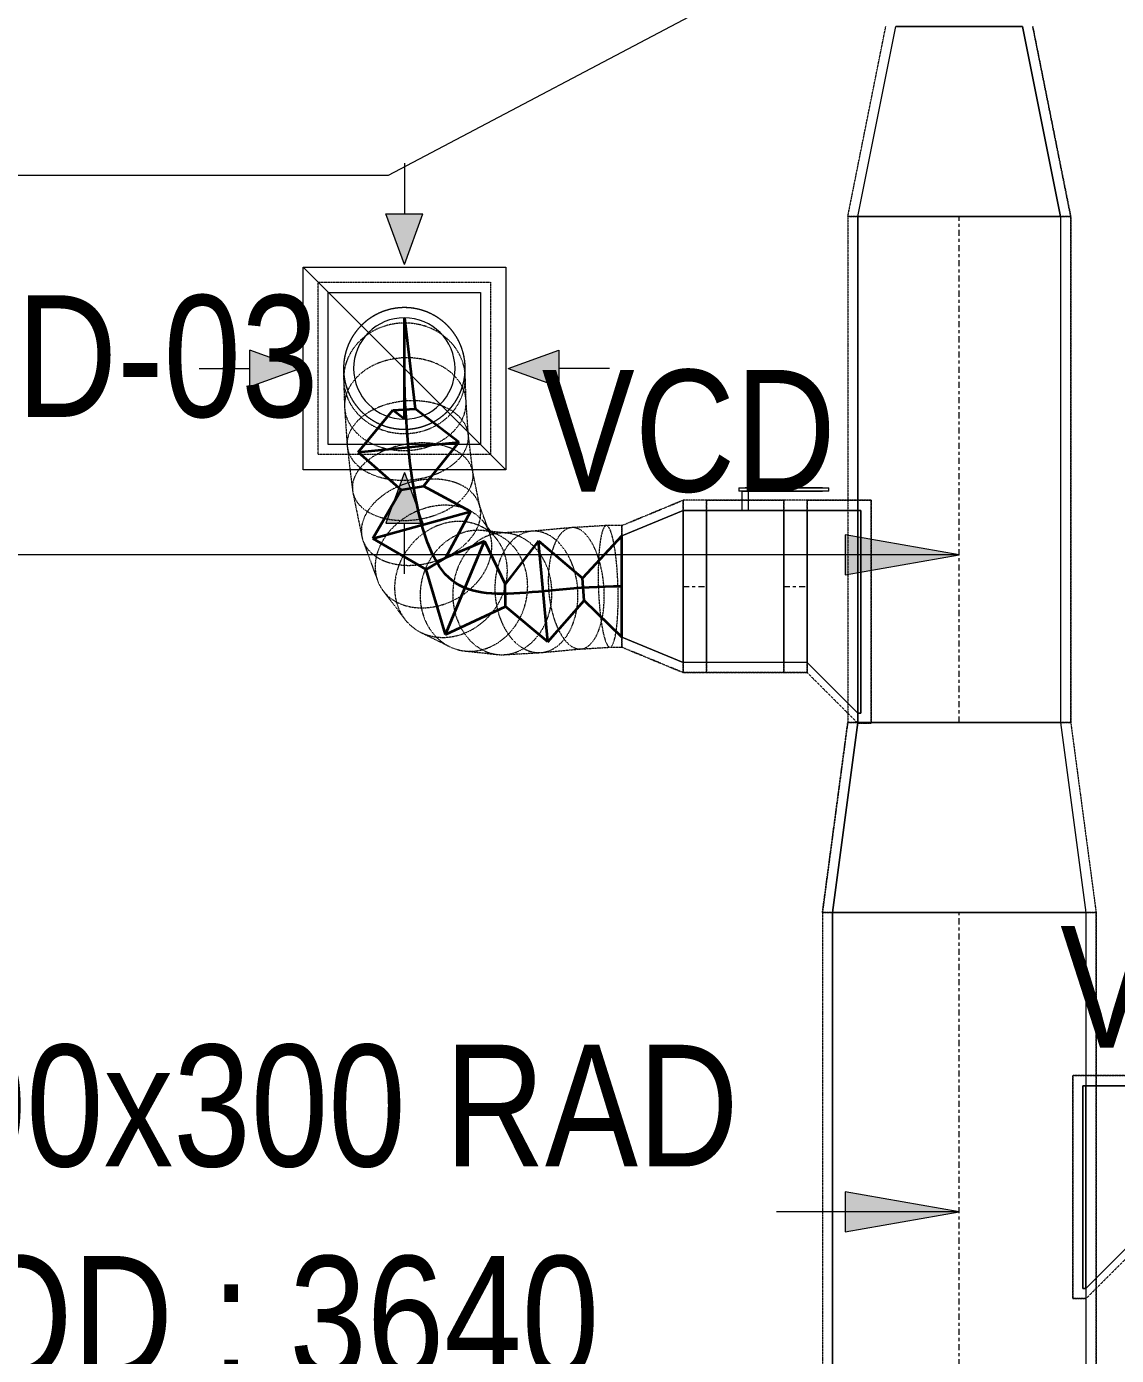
# Model space of a CAD drawing. Header units: inches. Extents: x -83664 to 20107, y -47222 to 19398.
# Drawn here: x -8122 to -5972, y -8171 to -5549 of the extents above; entities that cross this region are included whole.
import ezdxf

# ---------------------------------------------------------------- set-up
doc = ezdxf.new("R2010")
doc.units = ezdxf.units.IN
doc.header["$MEASUREMENT"] = 0
doc.linetypes.add('Center', pattern=[29.999999, 12, -6, 6, -6])
doc.linetypes.add('Hidden 0_50', pattern=[1.0584, 0.5292, -0.5292])
for name, color, linetype, lineweight in [('A-DETL-GENF', 7, 'Continuous', 9), ('G-ANNO-TEXT', 7, 'Continuous', 9), ('M-HVAC-CDFF', 7, 'Continuous', 9), ('M-HVAC-DUCT-CNTR', 7, 'Center', 9), ('M-HVAC-DUCT-IDEN', 7, 'Continuous', 18)]:
    doc.layers.add(name, color=color, linetype=linetype, lineweight=lineweight)
doc.layers.add('M-HVAC-DUCT', color=7, linetype='Continuous', lineweight=9, true_color=0xffe97f)
doc.layers.add('M-HVAC-DUCT-PATT', color=7, linetype='Continuous', lineweight=35, true_color=0x007f00)
doc.styles.add('Arial Narrow_21', font='ARIALN.TTF', dxfattribs={"height": 240})

# ---------------------------------------------------------------- blocks, each defined once
blk = doc.blocks.new('M_Rectangular Transition - Length - Standard-8295923-FIRST FLOOR AC CONDITIONING LAYOUT - PART A')
at = {"layer": 'M-HVAC-DUCT', "color": 6, "true_color": 0xff00ff}
for p, q in [((0, 200), (375, 250)), ((0, 200), (375, 250)), ((375, -250), (375, 250)), ((375, 250), (375, -250)), ((0, 200), (0, -200)), ((0, -200), (0, 200)), ((0, -200), (375, -250)), ((375, -250), (0, -200))]:
    blk.add_line(p, q, dxfattribs=at)
blk = doc.blocks.new('M_Rectangular Transition - Length - Standard-7486590-FIRST FLOOR AC CONDITIONING LAYOUT - PART A')
at = {"layer": 'M-HVAC-DUCT', "color": 6, "true_color": 0xff00ff}
for p, q in [((0, 200), (0, -200)), ((0, 200), (375, 125)), ((0, 200), (375, 125)), ((0, -200), (0, 200)), ((375, -125), (375, 125)), ((375, 125), (375, -125)), ((0, -200), (375, -125)), ((375, -125), (0, -200))]:
    blk.add_line(p, q, dxfattribs=at)
blk = doc.blocks.new('M_Rectangular Tap - Beveled - Standard-V65-FIRST FLOOR AC CONDITIONING LAYOUT - PART A')
at = {"layer": 'M-HVAC-DUCT', "color": 6, "true_color": 0xff00ff}
for p, q in [((0, 250), (-6.096, 250)), ((-6.096, -150), (-6.096, 250)), ((-6.096, 250), (-6.096, -150)), ((-6.096, 250), (0, 250)), ((100, 150), (0, 250)), ((100, 150), (0, 250)), ((100, 150), (100, -150)), ((100, -150), (100, 150)), ((-6.096, -150), (100, -150)), ((100, -150), (-6.096, -150))]:
    blk.add_line(p, q, dxfattribs=at)
blk = doc.blocks.new('GCE-AT-Return Air Rectangular Diffuser - 300X300-7590694-FIRST FLOOR AC CONDITIONING LAYOUT - PART A')
at = {"layer": 'A-DETL-GENF', "true_color": 0xff00ff}
for points in [[(0, 205), (36.4, 305), (-36.4, 305)], [(-305, -36.4), (-205, 0), (-305, 36.4)], [(305, -36.4), (305, 36.4), (205, 0)], [(36.4, -305), (0, -205), (-36.4, -305)]]:
    blk.add_hatch(color=6, dxfattribs=at).paths.add_polyline_path(points)
at = {"layer": 'A-DETL-GENF', "color": 6, "true_color": 0xff00ff}
for p, q in [((0, 405), (0, 305)), ((0, 205), (-36.4, 305)), ((-36.4, 305), (36.4, 305)), ((0, 205), (36.4, 305)), ((-200, 200), (200, 200)), ((-200, -200), (-200, 200)), ((-200, 200), (200, -200)), ((200, 200), (200, -200)), ((-205, 0), (-305, 36.4)), ((-305, -36.4), (-305, 36.4)), ((205, 0), (305, 36.4)), ((305, 36.4), (305, -36.4)), ((405, 0), (305, 0)), ((-405, 0), (-305, 0)), ((-205, 0), (-305, -36.4)), ((205, 0), (305, -36.4)), ((200, -200), (-200, -200)), ((0, -205), (-36.4, -305)), ((0, -205), (36.4, -305)), ((-36.4, -305), (36.4, -305)), ((0, -405), (0, -305))]:
    blk.add_line(p, q, dxfattribs=at)
blk = doc.blocks.new('M_Rectangular Tap - Beveled - Standard-7235949-FIRST FLOOR AC CONDITIONING LAYOUT - PART A')
at = {"layer": 'M-HVAC-DUCT', "color": 6, "true_color": 0xff00ff}
for p, q in [((100, 150), (-6.096, 150)), ((-6.096, 150), (100, 150)), ((-6.096, 150), (-6.096, -250)), ((-6.096, -250), (-6.096, 150)), ((100, 150), (100, -150)), ((100, -150), (100, 150)), ((0, -250), (100, -150)), ((0, -250), (100, -150)), ((-6.096, -250), (0, -250)), ((0, -250), (-6.096, -250))]:
    blk.add_line(p, q, dxfattribs=at)
blk = doc.blocks.new('M_Rectangular to Round Transition - Angle - 45 Degree-8295486-FIRST FLOOR AC CONDITIONING LAYOUT - PART A')
at = {"layer": 'M-HVAC-DUCT', "color": 6, "true_color": 0xff00ff}
for p, q in [((0, 150), (120.7, 100)), ((120.7, 100), (0, 150)), ((0, 150), (0, -150)), ((0, -150), (0, 150)), ((120.7, 0), (120.7, 100)), ((120.7, 0), (120.7, 100)), ((120.7, -100), (120.7, 0)), ((120.7, -100), (120.7, 0)), ((0, -150), (120.7, -100)), ((120.7, -100), (0, -150))]:
    blk.add_line(p, q, dxfattribs=at)
blk = doc.blocks.new('M_Rectangular to Round Transition - Angle - 45 Degree-7606913-FIRST FLOOR AC CONDITIONING LAYOUT - PART A')
at = {"layer": 'M-HVAC-DUCT', "color": 6, "true_color": 0xff00ff}
for p, q in [((153610.5, 68092.7), (153910.5, 68092.7)), ((153610.5, 67792.7), (153610.5, 68092.7)), ((153910.5, 68092.7), (153910.5, 67792.7)), ((153910.5, 67792.7), (153610.5, 67792.7))]:
    blk.add_line(p, q, dxfattribs=at)
for start, end in [(90, 180), (0, 90), (180, 270), (270, 0)]:
    blk.add_arc((153760.5, 67942.7), 100, start, end, dxfattribs=at)
blk = doc.blocks.new('TEMW-ME-DMP-Volume Control Damper - Standard-V98-FIRST FLOOR AC CONDITIONING LAYOUT - PART A')
at = {"layer": 'M-HVAC-DUCT', "color": 6, "true_color": 0xff00ff}
for p, q in [((-165.1, 188.1), (-165.1, 194.45)), ((-152.4, 194.45), (-165.1, 194.45)), ((-165.1, 188.1), (-152.4, 188.1)), ((0, 194.45), (-152.4, 194.45)), ((-152.4, 194.45), (0, 194.45)), ((0, 188.1), (-152.4, 188.1)), ((-152.4, 188.1), (0, 188.1)), ((-6.35, 150), (-6.35, 188.1)), ((6.35, 188.1), (-6.35, 188.1)), ((6.35, 188.1), (-6.35, 188.1)), ((12.7, 194.45), (0, 194.45)), ((0, 188.1), (12.7, 188.1)), ((6.35, 188.1), (6.35, 150)), ((12.7, 194.45), (12.7, 188.1)), ((-76.2, 150), (-76.2, -150)), ((-76.2, -150), (-76.2, 150)), ((76.2, 150), (-76.2, 150)), ((-76.2, 150), (76.2, 150)), ((-76.2, 150), (76.2, 150)), ((-6.35, 150), (6.35, 150)), ((-6.35, 150), (6.35, 150)), ((76.2, 150), (76.2, -150)), ((76.2, -150), (76.2, 150)), ((-76.2, -150), (76.2, -150)), ((-76.2, -150), (76.2, -150)), ((-76.2, -150), (76.2, -150))]:
    blk.add_line(p, q, dxfattribs=at)
blk = doc.blocks.new('TEMW-SMBZ-HO-BM-HVAC-00002_rvt-1-FIRST FLOOR AC CONDITIONING LAYOUT - PART A')
at = {"layer": 'M-HVAC-DUCT', "color": 6, "linetype": 'Hidden 0_50', "true_color": 0xff00ff}
for p, q in [((144954.5, 92448.2), (145029.5, 92823.2)), ((144954.5, 92448.2), (145029.5, 92823.2)), ((145394.5, 92448.2), (145319.5, 92823.2)), ((145319.5, 92823.2), (145394.5, 92448.2)), ((145394.5, 92448.2), (144954.5, 92448.2)), ((144954.5, 92448.2), (145394.5, 92448.2)), ((144954.5, 92448.2), (144954.5, 91450.2)), ((144954.5, 92448.2), (144954.5, 91450.2)), ((144954.5, 92448.2), (145394.5, 92448.2)), ((145394.5, 92448.2), (144954.5, 92448.2)), ((145394.5, 91450.2), (145394.5, 92448.2)), ((145394.5, 92448.2), (145394.5, 91450.2)), ((143909.7, 92318.7), (144249.7, 92318.7)), ((143909.7, 91978.7), (143909.7, 92318.7)), ((144249.7, 92318.7), (144249.7, 91978.7)), ((143959.7, 92147.6), (143959.9, 92127.9)), ((144199.8, 92130.7), (144199.7, 92149.9)), ((144201.4, 92083.1), (144199.8, 92133)), ((143959.9, 92125.6), (143961.6, 92073.4)), ((144206, 92016.5), (144201.3, 92085.5)), ((143961.7, 92071), (143966.8, 91996.6)), ((144215, 91942.6), (144205.8, 92019.1)), ((144249.7, 91978.7), (143909.7, 91978.7)), ((143967, 91994.1), (143977.4, 91908)), ((144229.1, 91874), (144214.3, 91946.4)), ((143978, 91904.2), (143995.9, 91816.6)), ((144247.5, 91825.1), (144226.9, 91881.8)), ((144629.7, 91888.7), (144508.9, 91838.7)), ((144508.9, 91838.7), (144629.7, 91888.7)), ((144629.7, 91888.7), (144629.7, 91548.7)), ((144629.7, 91548.7), (144629.7, 91888.7)), ((144629.7, 91548.7), (144629.7, 91888.7)), ((144629.7, 91888.7), (144629.7, 91548.7)), ((144675.9, 91888.7), (144629.7, 91888.7)), ((144675.9, 91888.7), (144629.7, 91888.7)), ((144675.9, 91888.7), (144675.9, 91548.7)), ((144828.3, 91888.7), (144675.9, 91888.7)), ((144675.9, 91888.7), (144828.3, 91888.7)), ((144675.9, 91548.7), (144675.9, 91888.7)), ((144675.9, 91548.7), (144675.9, 91888.7)), ((144675.9, 91888.7), (144675.9, 91548.7)), ((144828.3, 91548.7), (144828.3, 91888.7)), ((144828.3, 91888.7), (144828.3, 91548.7)), ((144874.5, 91888.7), (144828.3, 91888.7)), ((144874.5, 91888.7), (144828.3, 91888.7)), ((144828.3, 91548.7), (144828.3, 91888.7)), ((144828.3, 91888.7), (144828.3, 91548.7)), ((144874.5, 91548.7), (144874.5, 91888.7)), ((144874.5, 91888.7), (144874.5, 91548.7)), ((144874.5, 91888.7), (145000.6, 91888.7)), ((144874.5, 91548.7), (144874.5, 91888.7)), ((144874.5, 91888.7), (144874.5, 91548.7)), ((145000.6, 91888.7), (144874.5, 91888.7)), ((145000.6, 91888.7), (145000.6, 91448.7)), ((145000.6, 91448.7), (145000.6, 91888.7)), ((144262.8, 91810.7), (144236.7, 91845)), ((144265.6, 91819.8), (144231.1, 91836.9)), ((144282.5, 91823.7), (144234.7, 91828.8)), ((144332.4, 91827.6), (144269.5, 91824)), ((144409.4, 91834.6), (144330.5, 91827.4)), ((144478.1, 91838.7), (144410.1, 91834.6)), ((144508.9, 91838.7), (144478.3, 91838.7)), ((144508.9, 91598.7), (144508.9, 91838.7)), ((144508.9, 91598.7), (144508.9, 91838.7)), ((144508.9, 91838.7), (144508.9, 91718.7)), ((144508.9, 91838.7), (144508.9, 91718.7)), ((143998.1, 91808.8), (144026.7, 91730.1)), ((144508.9, 91718.7), (144508.9, 91598.7)), ((144508.9, 91718.7), (144508.9, 91598.7)), ((144037.6, 91710.3), (144080.4, 91654.1)), ((144112.2, 91628), (144168.1, 91600.3)), ((144199, 91591.3), (144263.5, 91584.3)), ((144276.5, 91584), (144348.1, 91588.1)), ((144349.9, 91588.2), (144428.2, 91595.3)), ((144427.5, 91595.2), (144485.6, 91598.7)), ((144485.4, 91598.7), (144508.9, 91598.7)), ((144629.7, 91548.7), (144508.9, 91598.7)), ((144508.9, 91598.7), (144629.7, 91548.7)), ((144629.7, 91548.7), (144675.9, 91548.7)), ((144675.9, 91548.7), (144629.7, 91548.7)), ((144675.9, 91548.7), (144828.3, 91548.7)), ((144828.3, 91548.7), (144675.9, 91548.7)), ((144828.3, 91548.7), (144874.5, 91548.7)), ((144874.5, 91548.7), (144828.3, 91548.7)), ((144974.5, 91448.7), (144874.5, 91548.7)), ((144874.5, 91548.7), (144974.5, 91448.7)), ((144954.5, 91450.2), (144904.5, 91075.2)), ((144904.5, 91075.2), (144954.5, 91450.2)), ((145394.5, 91450.2), (144954.5, 91450.2)), ((144954.5, 91450.2), (145394.5, 91450.2)), ((145394.5, 91450.2), (144954.5, 91450.2)), ((144954.5, 91450.2), (145394.5, 91450.2)), ((145394.5, 91450.2), (145444.5, 91075.2)), ((145394.5, 91450.2), (145444.5, 91075.2)), ((145000.6, 91448.7), (144974.5, 91448.7)), ((144974.5, 91448.7), (145000.6, 91448.7)), ((145444.5, 91075.2), (144904.5, 91075.2)), ((144904.5, 91075.2), (145444.5, 91075.2)), ((144904.5, 91075.2), (144904.5, 89581.8)), ((144904.5, 91075.2), (144904.5, 89581.8)), ((144904.5, 91075.2), (145444.5, 91075.2)), ((145444.5, 91075.2), (144904.5, 91075.2)), ((145444.5, 89581.8), (145444.5, 91075.2)), ((145444.5, 91075.2), (145444.5, 89581.8)), ((145398.4, 90313.4), (145398.4, 90753.4)), ((145398.4, 90753.4), (145524.5, 90753.4)), ((145524.5, 90753.4), (145398.4, 90753.4)), ((145398.4, 90753.4), (145398.4, 90313.4)), ((145524.5, 90413.4), (145424.5, 90313.4)), ((145424.5, 90313.4), (145524.5, 90413.4)), ((145424.5, 90313.4), (145398.4, 90313.4)), ((145398.4, 90313.4), (145424.5, 90313.4))]:
    blk.add_line(p, q, dxfattribs=at)
at = {"layer": 'M-HVAC-DUCT', "color": 6, "true_color": 0xff00ff}
for p, q in [((144974.5, 92448.2), (145374.5, 92448.2)), ((145374.5, 92448.2), (144974.5, 92448.2)), ((144974.5, 91450.2), (144974.5, 92448.2)), ((144974.5, 92448.2), (144974.5, 91450.2)), ((145374.5, 92448.2), (145374.5, 91450.2)), ((145374.5, 92448.2), (145374.5, 91450.2)), ((144629.7, 91868.7), (144629.7, 91568.7)), ((144629.7, 91568.7), (144629.7, 91868.7)), ((144629.7, 91868.7), (144675.9, 91868.7)), ((144675.9, 91868.7), (144629.7, 91868.7)), ((144675.9, 91868.7), (144675.9, 91568.7)), ((144675.9, 91568.7), (144675.9, 91868.7)), ((144828.3, 91868.7), (144828.3, 91568.7)), ((144828.3, 91568.7), (144828.3, 91868.7)), ((144828.3, 91868.7), (144874.5, 91868.7)), ((144874.5, 91868.7), (144828.3, 91868.7)), ((144874.5, 91868.7), (144874.5, 91568.7)), ((144874.5, 91568.7), (144874.5, 91868.7)), ((144974.5, 91868.7), (144974.5, 91468.7)), ((144974.5, 91868.7), (144980.6, 91868.7)), ((144980.6, 91868.7), (144974.5, 91868.7)), ((144974.5, 91468.7), (144974.5, 91868.7)), ((144980.6, 91868.7), (144980.6, 91468.7)), ((144980.6, 91468.7), (144980.6, 91868.7)), ((144675.9, 91568.7), (144629.7, 91568.7)), ((144675.9, 91568.7), (144629.7, 91568.7)), ((144874.5, 91568.7), (144828.3, 91568.7)), ((144874.5, 91568.7), (144828.3, 91568.7)), ((144980.6, 91468.7), (144974.5, 91468.7)), ((144974.5, 91468.7), (144980.6, 91468.7)), ((144974.5, 91450.2), (145374.5, 91450.2)), ((145374.5, 91450.2), (144974.5, 91450.2)), ((144924.5, 91075.2), (145424.5, 91075.2)), ((145424.5, 91075.2), (144924.5, 91075.2)), ((144924.5, 89581.8), (144924.5, 91075.2)), ((144924.5, 91075.2), (144924.5, 89581.8)), ((145424.5, 91075.2), (145424.5, 89581.8)), ((145424.5, 91075.2), (145424.5, 89581.8)), ((145418.4, 90733.4), (145424.5, 90733.4)), ((145424.5, 90733.4), (145418.4, 90733.4)), ((145418.4, 90333.4), (145418.4, 90733.4)), ((145418.4, 90733.4), (145418.4, 90333.4)), ((145424.5, 90333.4), (145424.5, 90733.4)), ((145424.5, 90333.4), (145424.5, 90733.4)), ((145424.5, 90333.4), (145418.4, 90333.4)), ((145418.4, 90333.4), (145424.5, 90333.4))]:
    blk.add_line(p, q, dxfattribs=at)
at = {"layer": 'M-HVAC-DUCT', "color": 6, "linetype": 'Hidden 0_50', "true_color": 0xff00ff}
for start, end in [(75.614, 255.614), (90, 180), (255.614, 75.614), (0, 90), (180, 270), (270, 0)]:
    blk.add_arc((144079.7, 92148.7), 120, start, end, dxfattribs=at)
for points in [[(144109.5, 92265), (144099.3, 92267.6), (144078.4, 92270.1), (144047, 92265.6), (144017.8, 92253.2), (143992.9, 92233.6), (143973.9, 92208.3), (143962.1, 92178.9), (143958.3, 92147.4), (143962.8, 92116.1), (143975.2, 92086.9), (143994.8, 92062), (144020.1, 92043), (144039.7, 92035.1), (144049.8, 92032.5)], [(144049.8, 92032.5), (144060, 92029.9), (144081, 92027.4), (144112.3, 92031.8), (144141.5, 92044.3), (144166.4, 92063.8), (144185.4, 92089.2), (144197.2, 92118.6), (144201, 92150), (144196.6, 92181.4), (144184.1, 92210.5), (144164.6, 92235.5), (144139.2, 92254.5), (144119.6, 92262.4), (144109.5, 92265)], [(144109.8, 92235), (144099.6, 92237.4), (144078.6, 92239.6), (144047.3, 92235.4), (144018.1, 92224.1), (143993.2, 92206.2), (143974.1, 92183.1), (143962.3, 92156.4), (143958.5, 92127.7), (143962.9, 92099.2), (143975.3, 92072.8), (143994.9, 92050.2), (144020.2, 92033), (144039.8, 92025.9), (144049.9, 92023.5)], [(144049.9, 92023.5), (144060.1, 92021.2), (144081, 92019), (144112.4, 92023.1), (144141.6, 92034.5), (144166.5, 92052.4), (144185.6, 92075.5), (144197.4, 92102.2), (144201.2, 92130.8), (144196.8, 92159.3), (144184.4, 92185.8), (144164.8, 92208.4), (144139.5, 92225.6), (144119.9, 92232.7), (144109.8, 92235)], [(144112, 92167.4), (144101.9, 92169.2), (144080.9, 92170.8), (144049.5, 92166.8), (144020.3, 92156.9), (143995.3, 92141.5), (143976.2, 92121.9), (143964.2, 92099.3), (143960.2, 92075.2), (143964.5, 92051.4), (143976.8, 92029.4), (143996.2, 92010.7), (144021.4, 91996.6), (144040.9, 91990.9), (144051.1, 91989.1)], [(144051.1, 91989.1), (144061.2, 91987.3), (144082.1, 91985.7), (144113.5, 91989.7), (144142.7, 91999.6), (144167.7, 92015), (144186.9, 92034.6), (144198.9, 92057.2), (144202.8, 92081.3), (144198.6, 92105.1), (144186.3, 92127.1), (144166.9, 92145.8), (144141.7, 92159.9), (144122.1, 92165.5), (144112, 92167.4)], [(144117.7, 92083.7), (144107.6, 92084.9), (144086.7, 92085.6), (144055.4, 92081.3), (144026.1, 92071.9), (144001, 92058), (143981.7, 92040.6), (143969.5, 92020.9), (143965.3, 92000.2), (143969.4, 91980), (143981.4, 91961.5), (144000.6, 91946.2), (144025.6, 91934.9), (144045, 91930.7), (144055.1, 91929.5)], [(144055.1, 91929.5), (144065.2, 91928.2), (144086.1, 91927.5), (144117.4, 91931.9), (144146.7, 91941.3), (144171.8, 91955.2), (144191.1, 91972.6), (144203.3, 91992.3), (144207.5, 92012.9), (144203.5, 92033.2), (144191.4, 92051.6), (144172.2, 92067), (144147.2, 92078.2), (144127.8, 92082.5), (144117.7, 92083.7)], [(144127.6, 92001.3), (144117.6, 92002), (144096.8, 92001.8), (144065.6, 91996.3), (144036.5, 91985.9), (144011.4, 91971.3), (143992.1, 91953.7), (143979.9, 91934.1), (143975.7, 91913.9), (143979.6, 91894.5), (143991.5, 91877.1), (144010.5, 91863.1), (144035.4, 91853.3), (144054.7, 91850), (144064.8, 91849.3)], [(144064.8, 91849.3), (144074.8, 91848.5), (144095.6, 91848.7), (144126.8, 91854.3), (144155.9, 91864.7), (144180.9, 91879.2), (144200.2, 91896.9), (144212.4, 91916.5), (144216.7, 91936.7), (144212.7, 91956.1), (144200.8, 91973.4), (144181.8, 91987.4), (144156.9, 91997.3), (144137.6, 92000.5), (144127.6, 92001.3)], [(144142.1, 91930.3), (144132.1, 91930.6), (144111.6, 91929.4), (144080.8, 91921.8), (144052.1, 91909.1), (144027.6, 91891.9), (144008.9, 91871.6), (143997.2, 91849.5), (143993.4, 91827.2), (143997.7, 91806), (144009.8, 91787.5), (144028.9, 91773), (144053.8, 91763.4), (144073, 91760.7), (144082.9, 91760.3)], [(144082.9, 91760.3), (144092.9, 91760), (144113.4, 91761.2), (144144.2, 91768.8), (144172.9, 91781.5), (144197.4, 91798.7), (144216.1, 91819), (144227.8, 91841.1), (144231.6, 91863.4), (144227.3, 91884.6), (144215.2, 91903.1), (144196.1, 91917.6), (144171.3, 91927.2), (144152, 91929.9), (144142.1, 91930.3)], [(144160.8, 91878.9), (144150.9, 91878.9), (144130.7, 91876.7), (144100.9, 91866.6), (144073.5, 91850.4), (144050.4, 91829.3), (144033.3, 91804.6), (144023.2, 91778.2), (144020.9, 91751.6), (144026.5, 91726.9), (144039.6, 91705.6), (144059.4, 91689.2), (144084.5, 91678.8), (144103.6, 91676.4), (144113.5, 91676.4)], [(144113.5, 91676.4), (144123.3, 91676.3), (144143.5, 91678.5), (144173.4, 91688.6), (144200.8, 91704.8), (144223.8, 91725.9), (144241, 91750.6), (144251.1, 91777.1), (144253.4, 91803.6), (144247.8, 91828.4), (144234.6, 91849.7), (144214.8, 91866.1), (144189.7, 91876.4), (144170.6, 91878.8), (144160.8, 91878.9)], [(144185.3, 91846.8), (144175.7, 91846.6), (144156.1, 91843.5), (144127.8, 91831.4), (144102.5, 91812.5), (144081.8, 91788.1), (144067.4, 91760), (144060, 91730), (144060.2, 91700.1), (144068, 91672.5), (144082.9, 91648.9), (144103.8, 91631), (144129.4, 91620.1), (144148.3, 91617.9), (144158, 91618.1)], [(144158, 91618.1), (144167.6, 91618.3), (144187.2, 91621.3), (144215.5, 91633.5), (144240.8, 91652.4), (144261.4, 91676.7), (144275.9, 91704.9), (144283.3, 91734.9), (144283.1, 91764.8), (144275.2, 91792.4), (144260.4, 91816), (144239.4, 91833.8), (144213.9, 91844.8), (144194.9, 91847), (144185.3, 91846.8)], [(144220.7, 91829.2), (144211.4, 91828.9), (144192.9, 91825.3), (144166.6, 91812.1), (144143.8, 91792), (144125.9, 91766.3), (144114.3, 91736.8), (144109.6, 91705.4), (144112.2, 91674.3), (144122, 91645.7), (144138.2, 91621.5), (144159.8, 91603.3), (144185.3, 91592.4), (144203.7, 91590.4), (144213, 91590.8)], [(144269.5, 91824), (144261, 91823.5), (144244, 91819.8), (144220.5, 91806.4), (144200.6, 91785.9), (144185.6, 91759.9), (144176.6, 91730.1), (144174.1, 91698.5), (144178.4, 91667.2), (144189.1, 91638.5), (144205.5, 91614.3), (144226.6, 91596.1), (144250.7, 91585.3), (144267.9, 91583.5), (144276.4, 91584)], [(144213, 91590.8), (144222.3, 91591.2), (144240.8, 91594.8), (144267.1, 91607.9), (144289.9, 91628.1), (144307.8, 91653.8), (144319.4, 91683.3), (144324.1, 91714.7), (144321.5, 91745.7), (144311.7, 91774.4), (144295.4, 91798.6), (144273.8, 91816.8), (144248.4, 91827.7), (144230, 91829.7), (144220.7, 91829.2)], [(144332.4, 91827.6), (144325.2, 91827.2), (144311.2, 91823.6), (144292.1, 91810.4), (144276.3, 91790.2), (144264.8, 91764.4), (144258.5, 91734.7), (144257.7, 91703.2), (144262.6, 91672), (144272.7, 91643.3), (144287.5, 91618.9), (144305.8, 91600.6), (144326.5, 91589.6), (144340.9, 91587.7), (144348, 91588.1)], [(144276.4, 91584), (144285, 91584.5), (144301.9, 91588.2), (144325.4, 91601.7), (144345.3, 91622.1), (144360.3, 91648.1), (144369.4, 91678), (144371.8, 91709.6), (144367.6, 91740.8), (144356.8, 91769.5), (144340.4, 91793.8), (144319.4, 91811.9), (144295.2, 91822.7), (144278.1, 91824.5), (144269.5, 91824)], [(144348, 91588.1), (144355.2, 91588.5), (144369.2, 91592), (144388.3, 91605.2), (144404.2, 91625.4), (144415.6, 91651.3), (144422, 91680.9), (144422.7, 91712.4), (144417.9, 91743.6), (144407.7, 91772.4), (144393, 91796.7), (144374.6, 91815), (144353.9, 91826), (144339.5, 91828), (144332.4, 91827.6)], [(144410.7, 91834.6), (144405.9, 91834.5), (144396.6, 91831.3), (144384.1, 91818.7), (144373.9, 91799), (144366.9, 91773.6), (144363.3, 91744.2), (144363.6, 91712.8), (144367.6, 91681.5), (144375.1, 91652.5), (144385.5, 91627.8), (144398.3, 91609), (144412.5, 91597.4), (144422.1, 91595), (144426.9, 91595.2)], [(144426.9, 91595.2), (144431.7, 91595.4), (144441, 91598.5), (144453.5, 91611.1), (144463.7, 91630.8), (144470.8, 91656.2), (144474.3, 91685.7), (144474.1, 91717.1), (144470, 91748.3), (144462.5, 91777.3), (144452.1, 91802.1), (144439.3, 91820.9), (144425.2, 91832.4), (144415.5, 91834.8), (144410.7, 91834.6)], [(144478.3, 91838.7), (144476.6, 91838.7), (144473.3, 91836), (144468.9, 91823.9), (144465.4, 91804.6), (144463.1, 91779.4), (144462, 91750.2), (144462.2, 91718.7), (144463.8, 91687.3), (144466.6, 91658), (144470.5, 91632.9), (144475.1, 91613.6), (144480.2, 91601.5), (144483.6, 91598.7), (144485.4, 91598.7)], [(144485.4, 91598.7), (144487.1, 91598.7), (144490.3, 91601.5), (144494.7, 91613.6), (144498.2, 91632.9), (144500.6, 91658), (144501.7, 91687.3), (144501.4, 91718.7), (144499.8, 91750.2), (144497, 91779.4), (144493.2, 91804.6), (144488.5, 91823.9), (144483.4, 91836), (144480, 91838.7), (144478.3, 91838.7)]]:
    blk.add_open_spline(points, degree=3, dxfattribs=at)
at = {"layer": 'M-HVAC-DUCT-CNTR', "color": 6, "true_color": 0xff00ff}
for p, q in [((145174.5, 91450.2), (145174.5, 92448.2)), ((144629.7, 91718.7), (144675.9, 91718.7)), ((144828.3, 91718.7), (144874.5, 91718.7)), ((145174.5, 89581.8), (145174.5, 91075.2))]:
    blk.add_line(p, q, dxfattribs=at)
at = {"layer": 'M-HVAC-DUCT-CNTR', "color": 6, "linetype": 'Continuous', "lineweight": 35, "true_color": 0xff00ff}
blk.add_open_spline([(144508.9, 91718.7), (144328.3, 91718.7), (144077.2, 91607.8), (144079.7, 92148.7), (144079.7, 92148.7)], degree=3, knots=[0, 0, 0, 0, 1.778081, 3.779162, 3.779162, 3.779162, 3.779162], dxfattribs=at)
at = {"layer": 'M-HVAC-DUCT-PATT', "color": 6, "true_color": 0xff00ff}
for p, q in [((144079.7, 92048.7), (144079.7, 92248.7)), ((144079.7, 92248.7), (144101.2, 92069.1)), ((143988.2, 91983.4), (144057.1, 92066.7)), ((144057.1, 92066.7), (144101.2, 92069.1)), ((144079.7, 92048.7), (144057.1, 92066.7)), ((144187.2, 92003), (144101.2, 92069.1)), ((143988.2, 91983.4), (144187.2, 92003)), ((143988.2, 91983.4), (144187.2, 92003)), ((144187.2, 92003), (144117.1, 91916.2)), ((143988.2, 91983.4), (144073.5, 91908.9)), ((144017.7, 91813), (144073.5, 91908.9)), ((144073.5, 91908.9), (144117.1, 91916.2)), ((144210.3, 91866.6), (144117.1, 91916.2)), ((144017.7, 91813), (144210.3, 91866.6)), ((144017.7, 91813), (144210.3, 91866.6)), ((144210.3, 91866.6), (144160.5, 91774.9)), ((144508.9, 91818.7), (144431.3, 91735.2)), ((144508.9, 91618.7), (144508.9, 91818.7)), ((144508.9, 91618.7), (144508.9, 91818.7)), ((144017.7, 91813), (144122.7, 91752)), ((144237.7, 91808.2), (144160.5, 91774.9)), ((144160.8, 91623.6), (144237.7, 91808.2)), ((144160.8, 91623.6), (144237.7, 91808.2)), ((144237.7, 91808.2), (144278.4, 91723.2)), ((144344.1, 91808.6), (144278.4, 91723.2)), ((144362.8, 91609.5), (144344.1, 91808.6)), ((144362.8, 91609.5), (144344.1, 91808.6)), ((144344.1, 91808.6), (144431.3, 91735.2)), ((144122.7, 91752), (144160.5, 91774.9)), ((144160.8, 91623.6), (144122.7, 91752)), ((144279, 91679.1), (144278.4, 91723.2)), ((144434.6, 91691.1), (144431.3, 91735.2)), ((144362.8, 91609.5), (144434.6, 91691.1)), ((144508.9, 91618.7), (144434.6, 91691.1)), ((144160.8, 91623.6), (144279, 91679.1)), ((144362.8, 91609.5), (144279, 91679.1))]:
    blk.add_line(p, q, dxfattribs=at)
at = {"layer": 'M-HVAC-CDFF', "color": 6, "linetype": 'Hidden 0_50', "lineweight": 9, "true_color": 0xff00ff}
blk.add_blockref('GCE-AT-Return Air Rectangular Diffuser - 300X300-7590694-FIRST FLOOR AC CONDITIONING LAYOUT - PART A', (144079.7, 92148.7), dxfattribs=at)
at = {"layer": 'M-HVAC-DUCT', "color": 6, "linetype": 'Hidden 0_50', "lineweight": 9, "true_color": 0xff00ff}
for name, p, rotation in [('M_Rectangular Transition - Length - Standard-7486590-FIRST FLOOR AC CONDITIONING LAYOUT - PART A', (145174.5, 92448.2), 90), ('M_Rectangular to Round Transition - Angle - 45 Degree-7606913-FIRST FLOOR AC CONDITIONING LAYOUT - PART A', (297840.1, 160091.4), 180), ('M_Rectangular to Round Transition - Angle - 45 Degree-8295486-FIRST FLOOR AC CONDITIONING LAYOUT - PART A', (144629.7, 91718.7), 180), ('M_Rectangular Transition - Length - Standard-8295923-FIRST FLOOR AC CONDITIONING LAYOUT - PART A', (145174.5, 91450.2), 270)]:
    blk.add_blockref(name, p, dxfattribs=dict(at, rotation=rotation))
at = {"layer": 'M-HVAC-DUCT', "color": 6, "linetype": 'Hidden 0_50', "lineweight": 9, "true_color": 0xff00ff, "extrusion": (0, 0, -1)}
for name, p in [('TEMW-ME-DMP-Volume Control Damper - Standard-V98-FIRST FLOOR AC CONDITIONING LAYOUT - PART A', (-144752.1, 91718.7)), ('M_Rectangular Tap - Beveled - Standard-7235949-FIRST FLOOR AC CONDITIONING LAYOUT - PART A', (-144974.5, 91718.7))]:
    blk.add_blockref(name, p, dxfattribs=at)
at = {"layer": 'M-HVAC-DUCT', "color": 6, "linetype": 'Hidden 0_50', "lineweight": 9, "true_color": 0xff00ff, "extrusion": (0, 0, -1), "rotation": 180}
blk.add_blockref('M_Rectangular Tap - Beveled - Standard-V65-FIRST FLOOR AC CONDITIONING LAYOUT - PART A', (-145424.5, 90583.4), dxfattribs=at)
blk = doc.blocks.new('TEMW-SMBZ-HO-BM-HVAC-00002_rvt-2-FIRST FLOOR AC CONDITIONING LAYOUT - PART A')
at = {"layer": 'M-HVAC-DUCT', "color": 6, "linetype": 'Hidden 0_50', "true_color": 0xff00ff}
for p, q in [((144954.5, 92448.2), (145029.5, 92823.2)), ((144954.5, 92448.2), (145029.5, 92823.2)), ((145394.5, 92448.2), (145319.5, 92823.2)), ((145319.5, 92823.2), (145394.5, 92448.2)), ((145394.5, 92448.2), (144954.5, 92448.2)), ((144954.5, 92448.2), (145394.5, 92448.2)), ((144954.5, 92448.2), (144954.5, 91450.2)), ((144954.5, 92448.2), (144954.5, 91450.2)), ((144954.5, 92448.2), (145394.5, 92448.2)), ((145394.5, 92448.2), (144954.5, 92448.2)), ((145394.5, 91450.2), (145394.5, 92448.2)), ((145394.5, 92448.2), (145394.5, 91450.2)), ((143909.7, 92318.7), (144249.7, 92318.7)), ((143909.7, 91978.7), (143909.7, 92318.7)), ((144249.7, 92318.7), (144249.7, 91978.7)), ((143959.7, 92147.6), (143959.9, 92127.9)), ((144199.8, 92130.7), (144199.7, 92149.9)), ((144201.4, 92083.1), (144199.8, 92133)), ((143959.9, 92125.6), (143961.6, 92073.4)), ((144206, 92016.5), (144201.3, 92085.5)), ((143961.7, 92071), (143966.8, 91996.6)), ((144215, 91942.6), (144205.8, 92019.1)), ((144249.7, 91978.7), (143909.7, 91978.7)), ((143967, 91994.1), (143977.4, 91908)), ((144229.1, 91874), (144214.3, 91946.4)), ((143978, 91904.2), (143995.9, 91816.6)), ((144247.5, 91825.1), (144226.9, 91881.8)), ((144629.7, 91888.7), (144508.9, 91838.7)), ((144508.9, 91838.7), (144629.7, 91888.7)), ((144629.7, 91888.7), (144629.7, 91548.7)), ((144629.7, 91548.7), (144629.7, 91888.7)), ((144629.7, 91548.7), (144629.7, 91888.7)), ((144629.7, 91888.7), (144629.7, 91548.7)), ((144675.9, 91888.7), (144629.7, 91888.7)), ((144675.9, 91888.7), (144629.7, 91888.7)), ((144675.9, 91888.7), (144675.9, 91548.7)), ((144828.3, 91888.7), (144675.9, 91888.7)), ((144675.9, 91888.7), (144828.3, 91888.7)), ((144675.9, 91548.7), (144675.9, 91888.7)), ((144675.9, 91548.7), (144675.9, 91888.7)), ((144675.9, 91888.7), (144675.9, 91548.7)), ((144828.3, 91548.7), (144828.3, 91888.7)), ((144828.3, 91888.7), (144828.3, 91548.7)), ((144874.5, 91888.7), (144828.3, 91888.7)), ((144874.5, 91888.7), (144828.3, 91888.7)), ((144828.3, 91548.7), (144828.3, 91888.7)), ((144828.3, 91888.7), (144828.3, 91548.7)), ((144874.5, 91548.7), (144874.5, 91888.7)), ((144874.5, 91888.7), (144874.5, 91548.7)), ((144874.5, 91888.7), (145000.6, 91888.7)), ((144874.5, 91548.7), (144874.5, 91888.7)), ((144874.5, 91888.7), (144874.5, 91548.7)), ((145000.6, 91888.7), (144874.5, 91888.7)), ((145000.6, 91888.7), (145000.6, 91448.7)), ((145000.6, 91448.7), (145000.6, 91888.7)), ((144262.8, 91810.7), (144236.7, 91845)), ((144265.6, 91819.8), (144231.1, 91836.9)), ((144282.5, 91823.7), (144234.7, 91828.8)), ((144332.4, 91827.6), (144269.5, 91824)), ((144409.4, 91834.6), (144330.5, 91827.4)), ((144478.1, 91838.7), (144410.1, 91834.6)), ((144508.9, 91838.7), (144478.3, 91838.7)), ((144508.9, 91598.7), (144508.9, 91838.7)), ((144508.9, 91598.7), (144508.9, 91838.7)), ((144508.9, 91838.7), (144508.9, 91718.7)), ((144508.9, 91838.7), (144508.9, 91718.7)), ((143998.1, 91808.8), (144026.7, 91730.1)), ((144508.9, 91718.7), (144508.9, 91598.7)), ((144508.9, 91718.7), (144508.9, 91598.7)), ((144037.6, 91710.3), (144080.4, 91654.1)), ((144112.2, 91628), (144168.1, 91600.3)), ((144199, 91591.3), (144263.5, 91584.3)), ((144276.5, 91584), (144348.1, 91588.1)), ((144349.9, 91588.2), (144428.2, 91595.3)), ((144427.5, 91595.2), (144485.6, 91598.7)), ((144485.4, 91598.7), (144508.9, 91598.7)), ((144629.7, 91548.7), (144508.9, 91598.7)), ((144508.9, 91598.7), (144629.7, 91548.7)), ((144629.7, 91548.7), (144675.9, 91548.7)), ((144675.9, 91548.7), (144629.7, 91548.7)), ((144675.9, 91548.7), (144828.3, 91548.7)), ((144828.3, 91548.7), (144675.9, 91548.7)), ((144828.3, 91548.7), (144874.5, 91548.7)), ((144874.5, 91548.7), (144828.3, 91548.7)), ((144974.5, 91448.7), (144874.5, 91548.7)), ((144874.5, 91548.7), (144974.5, 91448.7)), ((144954.5, 91450.2), (144904.5, 91075.2)), ((144904.5, 91075.2), (144954.5, 91450.2)), ((145394.5, 91450.2), (144954.5, 91450.2)), ((144954.5, 91450.2), (145394.5, 91450.2)), ((145394.5, 91450.2), (144954.5, 91450.2)), ((144954.5, 91450.2), (145394.5, 91450.2)), ((145394.5, 91450.2), (145444.5, 91075.2)), ((145394.5, 91450.2), (145444.5, 91075.2)), ((145000.6, 91448.7), (144974.5, 91448.7)), ((144974.5, 91448.7), (145000.6, 91448.7)), ((145444.5, 91075.2), (144904.5, 91075.2)), ((144904.5, 91075.2), (145444.5, 91075.2)), ((144904.5, 91075.2), (144904.5, 89581.8)), ((144904.5, 91075.2), (144904.5, 89581.8)), ((144904.5, 91075.2), (145444.5, 91075.2)), ((145444.5, 91075.2), (144904.5, 91075.2)), ((145444.5, 89581.8), (145444.5, 91075.2)), ((145444.5, 91075.2), (145444.5, 89581.8)), ((145398.4, 90313.4), (145398.4, 90753.4)), ((145398.4, 90753.4), (145524.5, 90753.4)), ((145524.5, 90753.4), (145398.4, 90753.4)), ((145398.4, 90753.4), (145398.4, 90313.4)), ((145524.5, 90413.4), (145424.5, 90313.4)), ((145424.5, 90313.4), (145524.5, 90413.4)), ((145424.5, 90313.4), (145398.4, 90313.4)), ((145398.4, 90313.4), (145424.5, 90313.4))]:
    blk.add_line(p, q, dxfattribs=at)
at = {"layer": 'M-HVAC-DUCT', "color": 6, "true_color": 0xff00ff}
for p, q in [((144974.5, 92448.2), (145374.5, 92448.2)), ((145374.5, 92448.2), (144974.5, 92448.2)), ((144974.5, 91450.2), (144974.5, 92448.2)), ((144974.5, 92448.2), (144974.5, 91450.2)), ((145374.5, 92448.2), (145374.5, 91450.2)), ((145374.5, 92448.2), (145374.5, 91450.2)), ((144629.7, 91868.7), (144629.7, 91568.7)), ((144629.7, 91568.7), (144629.7, 91868.7)), ((144629.7, 91868.7), (144675.9, 91868.7)), ((144675.9, 91868.7), (144629.7, 91868.7)), ((144675.9, 91868.7), (144675.9, 91568.7)), ((144675.9, 91568.7), (144675.9, 91868.7)), ((144828.3, 91868.7), (144828.3, 91568.7)), ((144828.3, 91568.7), (144828.3, 91868.7)), ((144828.3, 91868.7), (144874.5, 91868.7)), ((144874.5, 91868.7), (144828.3, 91868.7)), ((144874.5, 91868.7), (144874.5, 91568.7)), ((144874.5, 91568.7), (144874.5, 91868.7)), ((144974.5, 91868.7), (144974.5, 91468.7)), ((144974.5, 91868.7), (144980.6, 91868.7)), ((144980.6, 91868.7), (144974.5, 91868.7)), ((144974.5, 91468.7), (144974.5, 91868.7)), ((144980.6, 91868.7), (144980.6, 91468.7)), ((144980.6, 91468.7), (144980.6, 91868.7)), ((144675.9, 91568.7), (144629.7, 91568.7)), ((144675.9, 91568.7), (144629.7, 91568.7)), ((144874.5, 91568.7), (144828.3, 91568.7)), ((144874.5, 91568.7), (144828.3, 91568.7)), ((144980.6, 91468.7), (144974.5, 91468.7)), ((144974.5, 91468.7), (144980.6, 91468.7)), ((144974.5, 91450.2), (145374.5, 91450.2)), ((145374.5, 91450.2), (144974.5, 91450.2)), ((144924.5, 91075.2), (145424.5, 91075.2)), ((145424.5, 91075.2), (144924.5, 91075.2)), ((144924.5, 89581.8), (144924.5, 91075.2)), ((144924.5, 91075.2), (144924.5, 89581.8)), ((145424.5, 91075.2), (145424.5, 89581.8)), ((145424.5, 91075.2), (145424.5, 89581.8)), ((145418.4, 90733.4), (145424.5, 90733.4)), ((145424.5, 90733.4), (145418.4, 90733.4)), ((145418.4, 90333.4), (145418.4, 90733.4)), ((145418.4, 90733.4), (145418.4, 90333.4)), ((145424.5, 90333.4), (145424.5, 90733.4)), ((145424.5, 90333.4), (145424.5, 90733.4)), ((145424.5, 90333.4), (145418.4, 90333.4)), ((145418.4, 90333.4), (145424.5, 90333.4))]:
    blk.add_line(p, q, dxfattribs=at)
at = {"layer": 'M-HVAC-DUCT', "color": 6, "linetype": 'Hidden 0_50', "true_color": 0xff00ff}
for start, end in [(75.614, 255.614), (90, 180), (255.614, 75.614), (0, 90), (180, 270), (270, 0)]:
    blk.add_arc((144079.7, 92148.7), 120, start, end, dxfattribs=at)
for points in [[(144109.5, 92265), (144099.3, 92267.6), (144078.4, 92270.1), (144047, 92265.6), (144017.8, 92253.2), (143992.9, 92233.6), (143973.9, 92208.3), (143962.1, 92178.9), (143958.3, 92147.4), (143962.8, 92116.1), (143975.2, 92086.9), (143994.8, 92062), (144020.1, 92043), (144039.7, 92035.1), (144049.8, 92032.5)], [(144049.8, 92032.5), (144060, 92029.9), (144081, 92027.4), (144112.3, 92031.8), (144141.5, 92044.3), (144166.4, 92063.8), (144185.4, 92089.2), (144197.2, 92118.6), (144201, 92150), (144196.6, 92181.4), (144184.1, 92210.5), (144164.6, 92235.5), (144139.2, 92254.5), (144119.6, 92262.4), (144109.5, 92265)], [(144109.8, 92235), (144099.6, 92237.4), (144078.6, 92239.6), (144047.3, 92235.4), (144018.1, 92224.1), (143993.2, 92206.2), (143974.1, 92183.1), (143962.3, 92156.4), (143958.5, 92127.7), (143962.9, 92099.2), (143975.3, 92072.8), (143994.9, 92050.2), (144020.2, 92033), (144039.8, 92025.9), (144049.9, 92023.5)], [(144049.9, 92023.5), (144060.1, 92021.2), (144081, 92019), (144112.4, 92023.1), (144141.6, 92034.5), (144166.5, 92052.4), (144185.6, 92075.5), (144197.4, 92102.2), (144201.2, 92130.8), (144196.8, 92159.3), (144184.4, 92185.8), (144164.8, 92208.4), (144139.5, 92225.6), (144119.9, 92232.7), (144109.8, 92235)], [(144112, 92167.4), (144101.9, 92169.2), (144080.9, 92170.8), (144049.5, 92166.8), (144020.3, 92156.9), (143995.3, 92141.5), (143976.2, 92121.9), (143964.2, 92099.3), (143960.2, 92075.2), (143964.5, 92051.4), (143976.8, 92029.4), (143996.2, 92010.7), (144021.4, 91996.6), (144040.9, 91990.9), (144051.1, 91989.1)], [(144051.1, 91989.1), (144061.2, 91987.3), (144082.1, 91985.7), (144113.5, 91989.7), (144142.7, 91999.6), (144167.7, 92015), (144186.9, 92034.6), (144198.9, 92057.2), (144202.8, 92081.3), (144198.6, 92105.1), (144186.3, 92127.1), (144166.9, 92145.8), (144141.7, 92159.9), (144122.1, 92165.5), (144112, 92167.4)], [(144117.7, 92083.7), (144107.6, 92084.9), (144086.7, 92085.6), (144055.4, 92081.3), (144026.1, 92071.9), (144001, 92058), (143981.7, 92040.6), (143969.5, 92020.9), (143965.3, 92000.2), (143969.4, 91980), (143981.4, 91961.5), (144000.6, 91946.2), (144025.6, 91934.9), (144045, 91930.7), (144055.1, 91929.5)], [(144055.1, 91929.5), (144065.2, 91928.2), (144086.1, 91927.5), (144117.4, 91931.9), (144146.7, 91941.3), (144171.8, 91955.2), (144191.1, 91972.6), (144203.3, 91992.3), (144207.5, 92012.9), (144203.5, 92033.2), (144191.4, 92051.6), (144172.2, 92067), (144147.2, 92078.2), (144127.8, 92082.5), (144117.7, 92083.7)], [(144127.6, 92001.3), (144117.6, 92002), (144096.8, 92001.8), (144065.6, 91996.3), (144036.5, 91985.9), (144011.4, 91971.3), (143992.1, 91953.7), (143979.9, 91934.1), (143975.7, 91913.9), (143979.6, 91894.5), (143991.5, 91877.1), (144010.5, 91863.1), (144035.4, 91853.3), (144054.7, 91850), (144064.8, 91849.3)], [(144064.8, 91849.3), (144074.8, 91848.5), (144095.6, 91848.7), (144126.8, 91854.3), (144155.9, 91864.7), (144180.9, 91879.2), (144200.2, 91896.9), (144212.4, 91916.5), (144216.7, 91936.7), (144212.7, 91956.1), (144200.8, 91973.4), (144181.8, 91987.4), (144156.9, 91997.3), (144137.6, 92000.5), (144127.6, 92001.3)], [(144142.1, 91930.3), (144132.1, 91930.6), (144111.6, 91929.4), (144080.8, 91921.8), (144052.1, 91909.1), (144027.6, 91891.9), (144008.9, 91871.6), (143997.2, 91849.5), (143993.4, 91827.2), (143997.7, 91806), (144009.8, 91787.5), (144028.9, 91773), (144053.8, 91763.4), (144073, 91760.7), (144082.9, 91760.3)], [(144082.9, 91760.3), (144092.9, 91760), (144113.4, 91761.2), (144144.2, 91768.8), (144172.9, 91781.5), (144197.4, 91798.7), (144216.1, 91819), (144227.8, 91841.1), (144231.6, 91863.4), (144227.3, 91884.6), (144215.2, 91903.1), (144196.1, 91917.6), (144171.3, 91927.2), (144152, 91929.9), (144142.1, 91930.3)], [(144160.8, 91878.9), (144150.9, 91878.9), (144130.7, 91876.7), (144100.9, 91866.6), (144073.5, 91850.4), (144050.4, 91829.3), (144033.3, 91804.6), (144023.2, 91778.2), (144020.9, 91751.6), (144026.5, 91726.9), (144039.6, 91705.6), (144059.4, 91689.2), (144084.5, 91678.8), (144103.6, 91676.4), (144113.5, 91676.4)], [(144113.5, 91676.4), (144123.3, 91676.3), (144143.5, 91678.5), (144173.4, 91688.6), (144200.8, 91704.8), (144223.8, 91725.9), (144241, 91750.6), (144251.1, 91777.1), (144253.4, 91803.6), (144247.8, 91828.4), (144234.6, 91849.7), (144214.8, 91866.1), (144189.7, 91876.4), (144170.6, 91878.8), (144160.8, 91878.9)], [(144185.3, 91846.8), (144175.7, 91846.6), (144156.1, 91843.5), (144127.8, 91831.4), (144102.5, 91812.5), (144081.8, 91788.1), (144067.4, 91760), (144060, 91730), (144060.2, 91700.1), (144068, 91672.5), (144082.9, 91648.9), (144103.8, 91631), (144129.4, 91620.1), (144148.3, 91617.9), (144158, 91618.1)], [(144158, 91618.1), (144167.6, 91618.3), (144187.2, 91621.3), (144215.5, 91633.5), (144240.8, 91652.4), (144261.4, 91676.7), (144275.9, 91704.9), (144283.3, 91734.9), (144283.1, 91764.8), (144275.2, 91792.4), (144260.4, 91816), (144239.4, 91833.8), (144213.9, 91844.8), (144194.9, 91847), (144185.3, 91846.8)], [(144220.7, 91829.2), (144211.4, 91828.9), (144192.9, 91825.3), (144166.6, 91812.1), (144143.8, 91792), (144125.9, 91766.3), (144114.3, 91736.8), (144109.6, 91705.4), (144112.2, 91674.3), (144122, 91645.7), (144138.2, 91621.5), (144159.8, 91603.3), (144185.3, 91592.4), (144203.7, 91590.4), (144213, 91590.8)], [(144269.5, 91824), (144261, 91823.5), (144244, 91819.8), (144220.5, 91806.4), (144200.6, 91785.9), (144185.6, 91759.9), (144176.6, 91730.1), (144174.1, 91698.5), (144178.4, 91667.2), (144189.1, 91638.5), (144205.5, 91614.3), (144226.6, 91596.1), (144250.7, 91585.3), (144267.9, 91583.5), (144276.4, 91584)], [(144213, 91590.8), (144222.3, 91591.2), (144240.8, 91594.8), (144267.1, 91607.9), (144289.9, 91628.1), (144307.8, 91653.8), (144319.4, 91683.3), (144324.1, 91714.7), (144321.5, 91745.7), (144311.7, 91774.4), (144295.4, 91798.6), (144273.8, 91816.8), (144248.4, 91827.7), (144230, 91829.7), (144220.7, 91829.2)], [(144332.4, 91827.6), (144325.2, 91827.2), (144311.2, 91823.6), (144292.1, 91810.4), (144276.3, 91790.2), (144264.8, 91764.4), (144258.5, 91734.7), (144257.7, 91703.2), (144262.6, 91672), (144272.7, 91643.3), (144287.5, 91618.9), (144305.8, 91600.6), (144326.5, 91589.6), (144340.9, 91587.7), (144348, 91588.1)], [(144276.4, 91584), (144285, 91584.5), (144301.9, 91588.2), (144325.4, 91601.7), (144345.3, 91622.1), (144360.3, 91648.1), (144369.4, 91678), (144371.8, 91709.6), (144367.6, 91740.8), (144356.8, 91769.5), (144340.4, 91793.8), (144319.4, 91811.9), (144295.2, 91822.7), (144278.1, 91824.5), (144269.5, 91824)], [(144348, 91588.1), (144355.2, 91588.5), (144369.2, 91592), (144388.3, 91605.2), (144404.2, 91625.4), (144415.6, 91651.3), (144422, 91680.9), (144422.7, 91712.4), (144417.9, 91743.6), (144407.7, 91772.4), (144393, 91796.7), (144374.6, 91815), (144353.9, 91826), (144339.5, 91828), (144332.4, 91827.6)], [(144410.7, 91834.6), (144405.9, 91834.5), (144396.6, 91831.3), (144384.1, 91818.7), (144373.9, 91799), (144366.9, 91773.6), (144363.3, 91744.2), (144363.6, 91712.8), (144367.6, 91681.5), (144375.1, 91652.5), (144385.5, 91627.8), (144398.3, 91609), (144412.5, 91597.4), (144422.1, 91595), (144426.9, 91595.2)], [(144426.9, 91595.2), (144431.7, 91595.4), (144441, 91598.5), (144453.5, 91611.1), (144463.7, 91630.8), (144470.8, 91656.2), (144474.3, 91685.7), (144474.1, 91717.1), (144470, 91748.3), (144462.5, 91777.3), (144452.1, 91802.1), (144439.3, 91820.9), (144425.2, 91832.4), (144415.5, 91834.8), (144410.7, 91834.6)], [(144478.3, 91838.7), (144476.6, 91838.7), (144473.3, 91836), (144468.9, 91823.9), (144465.4, 91804.6), (144463.1, 91779.4), (144462, 91750.2), (144462.2, 91718.7), (144463.8, 91687.3), (144466.6, 91658), (144470.5, 91632.9), (144475.1, 91613.6), (144480.2, 91601.5), (144483.6, 91598.7), (144485.4, 91598.7)], [(144485.4, 91598.7), (144487.1, 91598.7), (144490.3, 91601.5), (144494.7, 91613.6), (144498.2, 91632.9), (144500.6, 91658), (144501.7, 91687.3), (144501.4, 91718.7), (144499.8, 91750.2), (144497, 91779.4), (144493.2, 91804.6), (144488.5, 91823.9), (144483.4, 91836), (144480, 91838.7), (144478.3, 91838.7)]]:
    blk.add_open_spline(points, degree=3, dxfattribs=at)
at = {"layer": 'M-HVAC-DUCT-CNTR', "color": 6, "true_color": 0xff00ff}
for p, q in [((145174.5, 91450.2), (145174.5, 92448.2)), ((144629.7, 91718.7), (144675.9, 91718.7)), ((144828.3, 91718.7), (144874.5, 91718.7)), ((145174.5, 89581.8), (145174.5, 91075.2))]:
    blk.add_line(p, q, dxfattribs=at)
at = {"layer": 'M-HVAC-DUCT-CNTR', "color": 6, "linetype": 'Continuous', "lineweight": 35, "true_color": 0xff00ff}
blk.add_open_spline([(144508.9, 91718.7), (144328.3, 91718.7), (144077.2, 91607.8), (144079.7, 92148.7), (144079.7, 92148.7)], degree=3, knots=[0, 0, 0, 0, 1.778081, 3.779162, 3.779162, 3.779162, 3.779162], dxfattribs=at)
at = {"layer": 'M-HVAC-DUCT-PATT', "color": 6, "true_color": 0xff00ff}
for p, q in [((144079.7, 92048.7), (144079.7, 92248.7)), ((144079.7, 92248.7), (144101.2, 92069.1)), ((143988.2, 91983.4), (144057.1, 92066.7)), ((144057.1, 92066.7), (144101.2, 92069.1)), ((144079.7, 92048.7), (144057.1, 92066.7)), ((144187.2, 92003), (144101.2, 92069.1)), ((143988.2, 91983.4), (144187.2, 92003)), ((143988.2, 91983.4), (144187.2, 92003)), ((144187.2, 92003), (144117.1, 91916.2)), ((143988.2, 91983.4), (144073.5, 91908.9)), ((144017.7, 91813), (144073.5, 91908.9)), ((144073.5, 91908.9), (144117.1, 91916.2)), ((144210.3, 91866.6), (144117.1, 91916.2)), ((144017.7, 91813), (144210.3, 91866.6)), ((144017.7, 91813), (144210.3, 91866.6)), ((144210.3, 91866.6), (144160.5, 91774.9)), ((144508.9, 91818.7), (144431.3, 91735.2)), ((144508.9, 91618.7), (144508.9, 91818.7)), ((144508.9, 91618.7), (144508.9, 91818.7)), ((144017.7, 91813), (144122.7, 91752)), ((144237.7, 91808.2), (144160.5, 91774.9)), ((144160.8, 91623.6), (144237.7, 91808.2)), ((144160.8, 91623.6), (144237.7, 91808.2)), ((144237.7, 91808.2), (144278.4, 91723.2)), ((144344.1, 91808.6), (144278.4, 91723.2)), ((144362.8, 91609.5), (144344.1, 91808.6)), ((144362.8, 91609.5), (144344.1, 91808.6)), ((144344.1, 91808.6), (144431.3, 91735.2)), ((144122.7, 91752), (144160.5, 91774.9)), ((144160.8, 91623.6), (144122.7, 91752)), ((144279, 91679.1), (144278.4, 91723.2)), ((144434.6, 91691.1), (144431.3, 91735.2)), ((144362.8, 91609.5), (144434.6, 91691.1)), ((144508.9, 91618.7), (144434.6, 91691.1)), ((144160.8, 91623.6), (144279, 91679.1)), ((144362.8, 91609.5), (144279, 91679.1))]:
    blk.add_line(p, q, dxfattribs=at)
at = {"layer": 'M-HVAC-CDFF', "color": 6, "linetype": 'Hidden 0_50', "lineweight": 9, "true_color": 0xff00ff}
blk.add_blockref('GCE-AT-Return Air Rectangular Diffuser - 300X300-7590694-FIRST FLOOR AC CONDITIONING LAYOUT - PART A', (144079.7, 92148.7), dxfattribs=at)
at = {"layer": 'M-HVAC-DUCT', "color": 6, "linetype": 'Hidden 0_50', "lineweight": 9, "true_color": 0xff00ff}
for name, p, rotation in [('M_Rectangular Transition - Length - Standard-7486590-FIRST FLOOR AC CONDITIONING LAYOUT - PART A', (145174.5, 92448.2), 90), ('M_Rectangular to Round Transition - Angle - 45 Degree-7606913-FIRST FLOOR AC CONDITIONING LAYOUT - PART A', (297840.1, 160091.4), 180), ('M_Rectangular to Round Transition - Angle - 45 Degree-8295486-FIRST FLOOR AC CONDITIONING LAYOUT - PART A', (144629.7, 91718.7), 180), ('M_Rectangular Transition - Length - Standard-8295923-FIRST FLOOR AC CONDITIONING LAYOUT - PART A', (145174.5, 91450.2), 270)]:
    blk.add_blockref(name, p, dxfattribs=dict(at, rotation=rotation))
at = {"layer": 'M-HVAC-DUCT', "color": 6, "linetype": 'Hidden 0_50', "lineweight": 9, "true_color": 0xff00ff, "extrusion": (0, 0, -1)}
for name, p in [('TEMW-ME-DMP-Volume Control Damper - Standard-V98-FIRST FLOOR AC CONDITIONING LAYOUT - PART A', (-144752.1, 91718.7)), ('M_Rectangular Tap - Beveled - Standard-7235949-FIRST FLOOR AC CONDITIONING LAYOUT - PART A', (-144974.5, 91718.7))]:
    blk.add_blockref(name, p, dxfattribs=at)
at = {"layer": 'M-HVAC-DUCT', "color": 6, "linetype": 'Hidden 0_50', "lineweight": 9, "true_color": 0xff00ff, "extrusion": (0, 0, -1), "rotation": 180}
blk.add_blockref('M_Rectangular Tap - Beveled - Standard-V65-FIRST FLOOR AC CONDITIONING LAYOUT - PART A', (-145424.5, 90583.4), dxfattribs=at)

msp = doc.modelspace()

# ---------------------------------------------------------------- hatches: boundary and pattern name
at = {"layer": 'M-HVAC-DUCT-IDEN', "lineweight": 9}
for points in [[(-6282.1, -6591.2), (-6507.1, -6551.5), (-6507.1, -6630.9)], [(-6282.1, -7887.5), (-6507.1, -7847.8), (-6507.1, -7927.1)]]:
    msp.add_hatch(color=256, dxfattribs=at).paths.add_polyline_path(points)

# ---------------------------------------------------------------- linework, layer by layer
for p, q in [((-6282.1, -5248.2), (-7408.8, -5843)), ((-7408.8, -5843), (-8484.4, -5843)), ((-6282.1, -6591.2), (-6507.1, -6551.5)), ((-6507.1, -6551.5), (-6507.1, -6630.9)), ((-6282.1, -6591.2), (-8502.6, -6591.2)), ((-6507.1, -6630.9), (-6282.1, -6591.2)), ((-6282.1, -7887.5), (-6507.1, -7847.8)), ((-6507.1, -7847.8), (-6507.1, -7927.1)), ((-6282.1, -7887.5), (-6642.6, -7887.5)), ((-6507.1, -7927.1), (-6282.1, -7887.5))]:
    msp.add_line(p, q, dxfattribs=at)

# ---------------------------------------------------------------- block references
at = {"lineweight": 5}
for name in ['TEMW-SMBZ-HO-BM-HVAC-00002_rvt-1-FIRST FLOOR AC CONDITIONING LAYOUT - PART A', 'TEMW-SMBZ-HO-BM-HVAC-00002_rvt-2-FIRST FLOOR AC CONDITIONING LAYOUT - PART A']:
    msp.add_blockref(name, (-151456.7, -98372.2), dxfattribs=at)

# ---------------------------------------------------------------- texts
at = {"layer": 'G-ANNO-TEXT', "char_height": 240, "attachment_point": 1, "style": 'Arial Narrow_21'}
for s, insert, width in [('RD-03', (-8340.5, -6079.1), 1010.126), ('VCD', (-7105.9, -6226.4), 733.544), ('VCD', (-6082.9, -7323.4), 733.544)]:
    msp.add_mtext(s, dxfattribs=dict(at, insert=insert, width=width))
at = {"layer": 'M-HVAC-DUCT-IDEN', "lineweight": 9, "char_height": 240, "attachment_point": 1, "style": 'Arial Narrow_21'}
for s, insert, width in [('500x300 RAD', (-8429.1, -7557.9), 2152.531), ('BOD : 3640', (-8429.1, -7974.6), 1803.797)]:
    msp.add_mtext(s, dxfattribs=dict(at, insert=insert, width=width))

doc.saveas('drawing.dxf')
